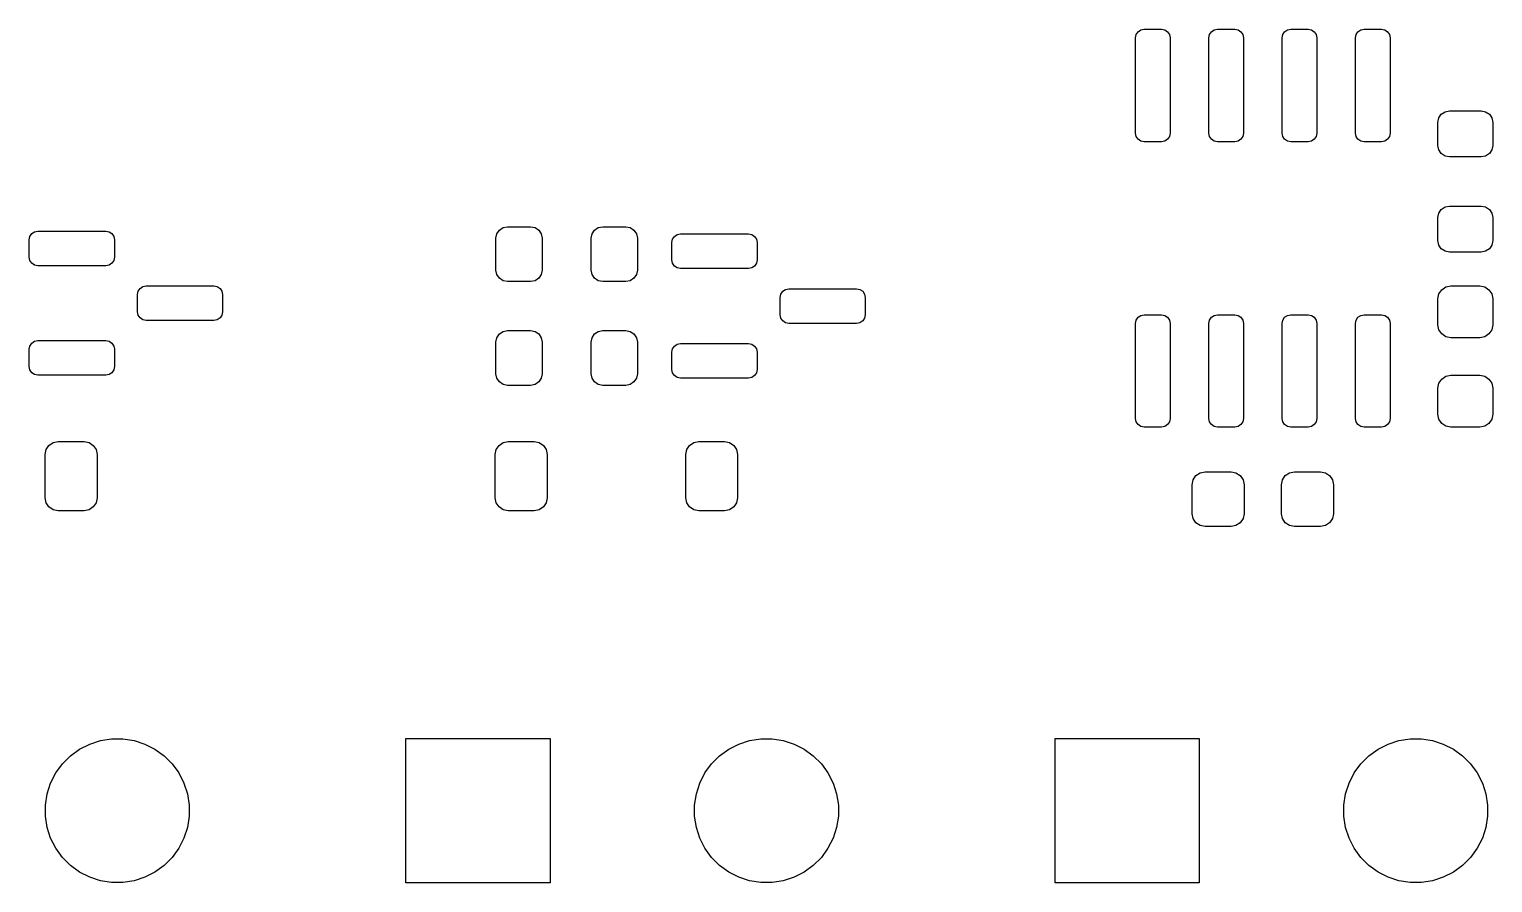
# Model space of a CAD drawing. Extents: x 110.5 to 208.1, y -115.3 to -60.
# Drawn here: x 159.22 to 184.58, y -112.75 to -97.95 of the extents above; entities that cross this region are included whole.
import ezdxf

# ---------------------------------------------------------------- set-up
doc = ezdxf.new("R2010")
doc.units = 0
doc.layers.add('BLACK', color=7, linetype='CONTINUOUS')

msp = doc.modelspace()

# ---------------------------------------------------------------- linework, layer by layer
at = {"layer": 'BLACK', "linetype": 'CONTINUOUS'}
for p, q in [((178.395, -98.1), (178.406418, -98.042597)), ((178.395, -99.75), (178.395, -98.1)), ((178.406418, -98.042597), (178.438934, -97.993934)), ((178.438934, -97.993934), (178.487597, -97.961418)), ((178.487597, -97.961418), (178.545, -97.95)), ((178.545, -97.95), (178.845, -97.95)), ((178.845, -97.95), (178.902403, -97.961418)), ((178.902403, -97.961418), (178.951066, -97.993934)), ((178.951066, -97.993934), (178.983582, -98.042597)), ((178.983582, -98.042597), (178.995, -98.1)), ((178.995, -98.1), (178.995, -99.75)), ((179.665, -98.1), (179.676418, -98.042597)), ((179.665, -99.75), (179.665, -98.1)), ((179.676418, -98.042597), (179.708934, -97.993934)), ((179.708934, -97.993934), (179.757597, -97.961418)), ((179.757597, -97.961418), (179.815, -97.95)), ((179.815, -97.95), (180.115, -97.95)), ((180.115, -97.95), (180.172403, -97.961418)), ((180.172403, -97.961418), (180.221066, -97.993934)), ((180.221066, -97.993934), (180.253582, -98.042597)), ((180.253582, -98.042597), (180.265, -98.1)), ((180.265, -98.1), (180.265, -99.75)), ((180.935, -98.1), (180.946418, -98.042597)), ((180.935, -99.75), (180.935, -98.1)), ((180.946418, -98.042597), (180.978934, -97.993934)), ((180.978934, -97.993934), (181.027597, -97.961418)), ((181.027597, -97.961418), (181.085, -97.95)), ((181.085, -97.95), (181.385, -97.95)), ((181.385, -97.95), (181.442403, -97.961418)), ((181.442403, -97.961418), (181.491066, -97.993934)), ((181.491066, -97.993934), (181.523582, -98.042597)), ((181.523582, -98.042597), (181.535, -98.1)), ((181.535, -98.1), (181.535, -99.75)), ((182.205, -98.1), (182.216418, -98.042597)), ((182.205, -99.75), (182.205, -98.1)), ((182.216418, -98.042597), (182.248934, -97.993934)), ((182.248934, -97.993934), (182.297597, -97.961418)), ((182.297597, -97.961418), (182.355, -97.95)), ((182.355, -97.95), (182.655, -97.95)), ((182.655, -97.95), (182.712403, -97.961418)), ((182.712403, -97.961418), (182.761066, -97.993934)), ((182.761066, -97.993934), (182.793582, -98.042597)), ((182.793582, -98.042597), (182.805, -98.1)), ((182.805, -98.1), (182.805, -99.75)), ((183.693579, -99.423579), (183.758463, -99.380224)), ((183.758463, -99.380224), (183.835, -99.365)), ((183.835, -99.365), (184.385, -99.365)), ((184.385, -99.365), (184.461537, -99.380224)), ((184.461537, -99.380224), (184.526421, -99.423579)), ((183.635, -99.565), (183.650224, -99.488463)), ((183.635, -99.965), (183.635, -99.565)), ((183.650224, -99.488463), (183.693579, -99.423579)), ((184.526421, -99.423579), (184.569776, -99.488463)), ((184.569776, -99.488463), (184.585, -99.565)), ((184.585, -99.565), (184.585, -99.965)), ((178.406418, -99.807403), (178.395, -99.75)), ((178.438934, -99.856066), (178.406418, -99.807403)), ((178.487597, -99.888582), (178.438934, -99.856066)), ((178.545, -99.9), (178.487597, -99.888582)), ((178.845, -99.9), (178.545, -99.9)), ((178.902403, -99.888582), (178.845, -99.9)), ((178.951066, -99.856066), (178.902403, -99.888582)), ((178.983582, -99.807403), (178.951066, -99.856066)), ((178.995, -99.75), (178.983582, -99.807403)), ((179.676418, -99.807403), (179.665, -99.75)), ((179.708934, -99.856066), (179.676418, -99.807403)), ((179.757597, -99.888582), (179.708934, -99.856066)), ((179.815, -99.9), (179.757597, -99.888582)), ((180.115, -99.9), (179.815, -99.9)), ((180.172403, -99.888582), (180.115, -99.9)), ((180.221066, -99.856066), (180.172403, -99.888582)), ((180.253582, -99.807403), (180.221066, -99.856066)), ((180.265, -99.75), (180.253582, -99.807403)), ((180.946418, -99.807403), (180.935, -99.75)), ((180.978934, -99.856066), (180.946418, -99.807403)), ((181.027597, -99.888582), (180.978934, -99.856066)), ((181.085, -99.9), (181.027597, -99.888582)), ((181.385, -99.9), (181.085, -99.9)), ((181.442403, -99.888582), (181.385, -99.9)), ((181.491066, -99.856066), (181.442403, -99.888582)), ((181.523582, -99.807403), (181.491066, -99.856066)), ((181.535, -99.75), (181.523582, -99.807403)), ((182.216418, -99.807403), (182.205, -99.75)), ((182.248934, -99.856066), (182.216418, -99.807403)), ((182.297597, -99.888582), (182.248934, -99.856066)), ((182.355, -99.9), (182.297597, -99.888582)), ((182.655, -99.9), (182.355, -99.9)), ((182.712403, -99.888582), (182.655, -99.9)), ((182.761066, -99.856066), (182.712403, -99.888582)), ((182.793582, -99.807403), (182.761066, -99.856066)), ((182.805, -99.75), (182.793582, -99.807403)), ((183.650224, -100.041537), (183.635, -99.965)), ((183.693579, -100.106421), (183.650224, -100.041537)), ((183.758463, -100.149776), (183.693579, -100.106421)), ((183.835, -100.165), (183.758463, -100.149776)), ((184.385, -100.165), (183.835, -100.165)), ((184.461537, -100.149776), (184.385, -100.165)), ((184.526421, -100.106421), (184.461537, -100.149776)), ((184.569776, -100.041537), (184.526421, -100.106421)), ((184.585, -99.965), (184.569776, -100.041537)), ((183.635, -101.215), (183.650224, -101.138463)), ((183.650224, -101.138463), (183.693579, -101.073579)), ((183.693579, -101.073579), (183.758463, -101.030224)), ((183.758463, -101.030224), (183.835, -101.015)), ((183.835, -101.015), (184.385, -101.015)), ((184.385, -101.015), (184.461537, -101.030224)), ((184.461537, -101.030224), (184.526421, -101.073579)), ((184.526421, -101.073579), (184.569776, -101.138463)), ((184.569776, -101.138463), (184.585, -101.215)), ((167.327724, -101.498463), (167.371079, -101.433579)), ((167.371079, -101.433579), (167.435963, -101.390224)), ((167.435963, -101.390224), (167.5125, -101.375)), ((167.5125, -101.375), (167.9125, -101.375)), ((167.9125, -101.375), (167.989037, -101.390224)), ((167.989037, -101.390224), (168.053921, -101.433579)), ((168.053921, -101.433579), (168.097276, -101.498463)), ((168.977724, -101.498463), (169.021079, -101.433579)), ((169.021079, -101.433579), (169.085963, -101.390224)), ((169.085963, -101.390224), (169.1625, -101.375)), ((169.1625, -101.375), (169.5625, -101.375)), ((169.5625, -101.375), (169.639037, -101.390224)), ((169.639037, -101.390224), (169.703921, -101.433579)), ((169.703921, -101.433579), (169.747276, -101.498463)), ((183.635, -101.615), (183.635, -101.215)), ((184.585, -101.215), (184.585, -101.615)), ((159.225, -101.6), (159.236418, -101.542597)), ((159.225, -101.9), (159.225, -101.6)), ((159.236418, -101.542597), (159.268934, -101.493934)), ((159.268934, -101.493934), (159.317597, -101.461418)), ((159.317597, -101.461418), (159.375, -101.45)), ((159.375, -101.45), (160.55, -101.45)), ((160.55, -101.45), (160.607403, -101.461418)), ((160.607403, -101.461418), (160.656066, -101.493934)), ((160.656066, -101.493934), (160.688582, -101.542597)), ((160.688582, -101.542597), (160.7, -101.6)), ((160.7, -101.6), (160.7, -101.9)), ((167.3125, -101.575), (167.327724, -101.498463)), ((167.3125, -102.125), (167.3125, -101.575)), ((168.097276, -101.498463), (168.1125, -101.575)), ((168.1125, -101.575), (168.1125, -102.125)), ((168.9625, -101.575), (168.977724, -101.498463)), ((168.9625, -102.125), (168.9625, -101.575)), ((169.747276, -101.498463), (169.7625, -101.575)), ((169.7625, -101.575), (169.7625, -102.125)), ((170.3625, -101.65), (170.373918, -101.592597)), ((170.3625, -101.95), (170.3625, -101.65)), ((170.373918, -101.592597), (170.406434, -101.543934)), ((170.406434, -101.543934), (170.455097, -101.511418)), ((170.455097, -101.511418), (170.5125, -101.5)), ((170.5125, -101.5), (171.6875, -101.5)), ((171.6875, -101.5), (171.744903, -101.511418)), ((171.744903, -101.511418), (171.793566, -101.543934)), ((171.793566, -101.543934), (171.826082, -101.592597)), ((171.826082, -101.592597), (171.8375, -101.65)), ((171.8375, -101.65), (171.8375, -101.95)), ((183.650224, -101.691537), (183.635, -101.615)), ((183.693579, -101.756421), (183.650224, -101.691537)), ((184.569776, -101.691537), (184.526421, -101.756421)), ((184.585, -101.615), (184.569776, -101.691537)), ((159.236418, -101.957403), (159.225, -101.9)), ((160.7, -101.9), (160.688582, -101.957403)), ((183.758463, -101.799776), (183.693579, -101.756421)), ((183.835, -101.815), (183.758463, -101.799776)), ((184.385, -101.815), (183.835, -101.815)), ((184.461537, -101.799776), (184.385, -101.815)), ((184.526421, -101.756421), (184.461537, -101.799776)), ((159.268934, -102.006066), (159.236418, -101.957403)), ((159.317597, -102.038582), (159.268934, -102.006066)), ((159.375, -102.05), (159.317597, -102.038582)), ((160.55, -102.05), (159.375, -102.05)), ((160.607403, -102.038582), (160.55, -102.05)), ((160.656066, -102.006066), (160.607403, -102.038582)), ((160.688582, -101.957403), (160.656066, -102.006066)), ((167.327724, -102.201537), (167.3125, -102.125)), ((168.1125, -102.125), (168.097276, -102.201537)), ((168.977724, -102.201537), (168.9625, -102.125)), ((169.7625, -102.125), (169.747276, -102.201537)), ((170.373918, -102.007403), (170.3625, -101.95)), ((170.406434, -102.056066), (170.373918, -102.007403)), ((170.455097, -102.088582), (170.406434, -102.056066)), ((170.5125, -102.1), (170.455097, -102.088582)), ((171.6875, -102.1), (170.5125, -102.1)), ((171.744903, -102.088582), (171.6875, -102.1)), ((171.793566, -102.056066), (171.744903, -102.088582)), ((171.826082, -102.007403), (171.793566, -102.056066)), ((171.8375, -101.95), (171.826082, -102.007403)), ((161.111418, -102.492597), (161.143934, -102.443934)), ((161.143934, -102.443934), (161.192597, -102.411418)), ((161.192597, -102.411418), (161.25, -102.4)), ((161.25, -102.4), (162.425, -102.4)), ((162.425, -102.4), (162.482403, -102.411418)), ((162.482403, -102.411418), (162.531066, -102.443934)), ((162.531066, -102.443934), (162.563582, -102.492597)), ((167.371079, -102.266421), (167.327724, -102.201537)), ((167.435963, -102.309776), (167.371079, -102.266421)), ((167.5125, -102.325), (167.435963, -102.309776)), ((167.9125, -102.325), (167.5125, -102.325)), ((167.989037, -102.309776), (167.9125, -102.325)), ((168.053921, -102.266421), (167.989037, -102.309776)), ((168.097276, -102.201537), (168.053921, -102.266421)), ((169.021079, -102.266421), (168.977724, -102.201537)), ((169.085963, -102.309776), (169.021079, -102.266421)), ((169.1625, -102.325), (169.085963, -102.309776)), ((169.5625, -102.325), (169.1625, -102.325)), ((169.639037, -102.309776), (169.5625, -102.325)), ((169.703921, -102.266421), (169.639037, -102.309776)), ((169.747276, -102.201537), (169.703921, -102.266421)), ((172.330097, -102.461418), (172.3875, -102.45)), ((172.3875, -102.45), (173.5625, -102.45)), ((173.5625, -102.45), (173.619903, -102.461418)), ((183.700901, -102.465901), (183.773896, -102.417127)), ((183.773896, -102.417127), (183.86, -102.4)), ((183.86, -102.4), (184.36, -102.4)), ((184.36, -102.4), (184.446104, -102.417127)), ((184.446104, -102.417127), (184.519099, -102.465901)), ((161.1, -102.55), (161.111418, -102.492597)), ((161.1, -102.85), (161.1, -102.55)), ((162.563582, -102.492597), (162.575, -102.55)), ((162.575, -102.55), (162.575, -102.85)), ((172.2375, -102.6), (172.248918, -102.542597)), ((172.2375, -102.9), (172.2375, -102.6)), ((172.248918, -102.542597), (172.281434, -102.493934)), ((172.281434, -102.493934), (172.330097, -102.461418)), ((173.619903, -102.461418), (173.668566, -102.493934)), ((173.668566, -102.493934), (173.701082, -102.542597)), ((173.701082, -102.542597), (173.7125, -102.6)), ((173.7125, -102.6), (173.7125, -102.9)), ((183.635, -102.625), (183.652127, -102.538896)), ((183.635, -103.075), (183.635, -102.625)), ((183.652127, -102.538896), (183.700901, -102.465901)), ((184.519099, -102.465901), (184.567873, -102.538896)), ((184.567873, -102.538896), (184.585, -102.625)), ((184.585, -102.625), (184.585, -103.075)), ((161.111418, -102.907403), (161.1, -102.85)), ((161.143934, -102.956066), (161.111418, -102.907403)), ((161.192597, -102.988582), (161.143934, -102.956066)), ((162.531066, -102.956066), (162.482403, -102.988582)), ((162.563582, -102.907403), (162.531066, -102.956066)), ((162.575, -102.85), (162.563582, -102.907403)), ((172.248918, -102.957403), (172.2375, -102.9)), ((172.281434, -103.006066), (172.248918, -102.957403)), ((173.701082, -102.957403), (173.668566, -103.006066)), ((173.7125, -102.9), (173.701082, -102.957403)), ((178.406418, -102.992597), (178.438934, -102.943934)), ((178.438934, -102.943934), (178.487597, -102.911418)), ((178.487597, -102.911418), (178.545, -102.9)), ((178.545, -102.9), (178.845, -102.9)), ((178.845, -102.9), (178.902403, -102.911418)), ((178.902403, -102.911418), (178.951066, -102.943934)), ((178.951066, -102.943934), (178.983582, -102.992597)), ((179.676418, -102.992597), (179.708934, -102.943934)), ((179.708934, -102.943934), (179.757597, -102.911418)), ((179.757597, -102.911418), (179.815, -102.9)), ((179.815, -102.9), (180.115, -102.9)), ((180.115, -102.9), (180.172403, -102.911418)), ((180.172403, -102.911418), (180.221066, -102.943934)), ((180.221066, -102.943934), (180.253582, -102.992597)), ((180.946418, -102.992597), (180.978934, -102.943934)), ((180.978934, -102.943934), (181.027597, -102.911418)), ((181.027597, -102.911418), (181.085, -102.9)), ((181.085, -102.9), (181.385, -102.9)), ((181.385, -102.9), (181.442403, -102.911418)), ((181.442403, -102.911418), (181.491066, -102.943934)), ((181.491066, -102.943934), (181.523582, -102.992597)), ((182.216418, -102.992597), (182.248934, -102.943934)), ((182.248934, -102.943934), (182.297597, -102.911418)), ((182.297597, -102.911418), (182.355, -102.9)), ((182.355, -102.9), (182.655, -102.9)), ((182.655, -102.9), (182.712403, -102.911418)), ((182.712403, -102.911418), (182.761066, -102.943934)), ((182.761066, -102.943934), (182.793582, -102.992597)), ((161.25, -103), (161.192597, -102.988582)), ((162.425, -103), (161.25, -103)), ((162.482403, -102.988582), (162.425, -103)), ((167.371079, -103.233579), (167.435963, -103.190224)), ((167.435963, -103.190224), (167.5125, -103.175)), ((167.5125, -103.175), (167.9125, -103.175)), ((167.9125, -103.175), (167.989037, -103.190224)), ((167.989037, -103.190224), (168.053921, -103.233579)), ((169.021079, -103.233579), (169.085963, -103.190224)), ((169.085963, -103.190224), (169.1625, -103.175)), ((169.1625, -103.175), (169.5625, -103.175)), ((169.5625, -103.175), (169.639037, -103.190224)), ((169.639037, -103.190224), (169.703921, -103.233579)), ((172.330097, -103.038582), (172.281434, -103.006066)), ((172.3875, -103.05), (172.330097, -103.038582)), ((173.5625, -103.05), (172.3875, -103.05)), ((173.619903, -103.038582), (173.5625, -103.05)), ((173.668566, -103.006066), (173.619903, -103.038582)), ((178.395, -103.05), (178.406418, -102.992597)), ((178.395, -104.7), (178.395, -103.05)), ((178.983582, -102.992597), (178.995, -103.05)), ((178.995, -103.05), (178.995, -104.7)), ((179.665, -103.05), (179.676418, -102.992597)), ((179.665, -104.7), (179.665, -103.05)), ((180.253582, -102.992597), (180.265, -103.05)), ((180.265, -103.05), (180.265, -104.7)), ((180.935, -103.05), (180.946418, -102.992597)), ((180.935, -104.7), (180.935, -103.05)), ((181.523582, -102.992597), (181.535, -103.05)), ((181.535, -103.05), (181.535, -104.7)), ((182.205, -103.05), (182.216418, -102.992597)), ((182.205, -104.7), (182.205, -103.05)), ((182.793582, -102.992597), (182.805, -103.05)), ((182.805, -103.05), (182.805, -104.7)), ((183.652127, -103.161104), (183.635, -103.075)), ((183.700901, -103.234099), (183.652127, -103.161104)), ((184.567873, -103.161104), (184.519099, -103.234099)), ((184.585, -103.075), (184.567873, -103.161104)), ((159.225, -103.5), (159.236418, -103.442597)), ((159.236418, -103.442597), (159.268934, -103.393934)), ((159.268934, -103.393934), (159.317597, -103.361418)), ((159.317597, -103.361418), (159.375, -103.35)), ((159.375, -103.35), (160.55, -103.35)), ((160.55, -103.35), (160.607403, -103.361418)), ((160.607403, -103.361418), (160.656066, -103.393934)), ((160.656066, -103.393934), (160.688582, -103.442597)), ((160.688582, -103.442597), (160.7, -103.5)), ((167.3125, -103.375), (167.327724, -103.298463)), ((167.3125, -103.925), (167.3125, -103.375)), ((167.327724, -103.298463), (167.371079, -103.233579)), ((168.053921, -103.233579), (168.097276, -103.298463)), ((168.097276, -103.298463), (168.1125, -103.375)), ((168.1125, -103.375), (168.1125, -103.925)), ((168.9625, -103.375), (168.977724, -103.298463)), ((168.9625, -103.925), (168.9625, -103.375)), ((168.977724, -103.298463), (169.021079, -103.233579)), ((169.703921, -103.233579), (169.747276, -103.298463)), ((169.747276, -103.298463), (169.7625, -103.375)), ((169.7625, -103.375), (169.7625, -103.925)), ((170.373918, -103.492597), (170.406434, -103.443934)), ((170.406434, -103.443934), (170.455097, -103.411418)), ((170.455097, -103.411418), (170.5125, -103.4)), ((170.5125, -103.4), (171.6875, -103.4)), ((171.6875, -103.4), (171.744903, -103.411418)), ((171.744903, -103.411418), (171.793566, -103.443934)), ((171.793566, -103.443934), (171.826082, -103.492597)), ((183.773896, -103.282873), (183.700901, -103.234099)), ((183.86, -103.3), (183.773896, -103.282873)), ((184.36, -103.3), (183.86, -103.3)), ((184.446104, -103.282873), (184.36, -103.3)), ((184.519099, -103.234099), (184.446104, -103.282873)), ((159.225, -103.8), (159.225, -103.5)), ((160.7, -103.5), (160.7, -103.8)), ((170.3625, -103.55), (170.373918, -103.492597)), ((170.3625, -103.85), (170.3625, -103.55)), ((171.826082, -103.492597), (171.8375, -103.55)), ((171.8375, -103.55), (171.8375, -103.85)), ((159.236418, -103.857403), (159.225, -103.8)), ((159.268934, -103.906066), (159.236418, -103.857403)), ((159.317597, -103.938582), (159.268934, -103.906066)), ((159.375, -103.95), (159.317597, -103.938582)), ((160.55, -103.95), (159.375, -103.95)), ((160.607403, -103.938582), (160.55, -103.95)), ((160.656066, -103.906066), (160.607403, -103.938582)), ((160.688582, -103.857403), (160.656066, -103.906066)), ((160.7, -103.8), (160.688582, -103.857403)), ((167.327724, -104.001537), (167.3125, -103.925)), ((168.1125, -103.925), (168.097276, -104.001537)), ((168.977724, -104.001537), (168.9625, -103.925)), ((169.7625, -103.925), (169.747276, -104.001537)), ((170.373918, -103.907403), (170.3625, -103.85)), ((170.406434, -103.956066), (170.373918, -103.907403)), ((170.455097, -103.988582), (170.406434, -103.956066)), ((171.793566, -103.956066), (171.744903, -103.988582)), ((171.826082, -103.907403), (171.793566, -103.956066)), ((171.8375, -103.85), (171.826082, -103.907403)), ((183.700901, -104.015901), (183.773896, -103.967127)), ((183.773896, -103.967127), (183.86, -103.95)), ((183.86, -103.95), (184.36, -103.95)), ((184.36, -103.95), (184.446104, -103.967127)), ((184.446104, -103.967127), (184.519099, -104.015901)), ((167.371079, -104.066421), (167.327724, -104.001537)), ((167.435963, -104.109776), (167.371079, -104.066421)), ((167.5125, -104.125), (167.435963, -104.109776)), ((167.9125, -104.125), (167.5125, -104.125)), ((167.989037, -104.109776), (167.9125, -104.125)), ((168.053921, -104.066421), (167.989037, -104.109776)), ((168.097276, -104.001537), (168.053921, -104.066421)), ((169.021079, -104.066421), (168.977724, -104.001537)), ((169.085963, -104.109776), (169.021079, -104.066421)), ((169.1625, -104.125), (169.085963, -104.109776)), ((169.5625, -104.125), (169.1625, -104.125)), ((169.639037, -104.109776), (169.5625, -104.125)), ((169.703921, -104.066421), (169.639037, -104.109776)), ((169.747276, -104.001537), (169.703921, -104.066421)), ((170.5125, -104), (170.455097, -103.988582)), ((171.6875, -104), (170.5125, -104)), ((171.744903, -103.988582), (171.6875, -104)), ((183.635, -104.175), (183.652127, -104.088896)), ((183.635, -104.625), (183.635, -104.175)), ((183.652127, -104.088896), (183.700901, -104.015901)), ((184.519099, -104.015901), (184.567873, -104.088896)), ((184.567873, -104.088896), (184.585, -104.175)), ((184.585, -104.175), (184.585, -104.625)), ((178.406418, -104.757403), (178.395, -104.7)), ((178.995, -104.7), (178.983582, -104.757403)), ((179.676418, -104.757403), (179.665, -104.7)), ((180.265, -104.7), (180.253582, -104.757403)), ((180.946418, -104.757403), (180.935, -104.7)), ((181.535, -104.7), (181.523582, -104.757403)), ((182.216418, -104.757403), (182.205, -104.7)), ((182.805, -104.7), (182.793582, -104.757403)), ((183.652127, -104.711104), (183.635, -104.625)), ((183.700901, -104.784099), (183.652127, -104.711104)), ((184.567873, -104.711104), (184.519099, -104.784099)), ((184.585, -104.625), (184.567873, -104.711104)), ((178.438934, -104.806066), (178.406418, -104.757403)), ((178.487597, -104.838582), (178.438934, -104.806066)), ((178.545, -104.85), (178.487597, -104.838582)), ((178.845, -104.85), (178.545, -104.85)), ((178.902403, -104.838582), (178.845, -104.85)), ((178.951066, -104.806066), (178.902403, -104.838582)), ((178.983582, -104.757403), (178.951066, -104.806066)), ((179.708934, -104.806066), (179.676418, -104.757403)), ((179.757597, -104.838582), (179.708934, -104.806066)), ((179.815, -104.85), (179.757597, -104.838582)), ((180.115, -104.85), (179.815, -104.85)), ((180.172403, -104.838582), (180.115, -104.85)), ((180.221066, -104.806066), (180.172403, -104.838582)), ((180.253582, -104.757403), (180.221066, -104.806066)), ((180.978934, -104.806066), (180.946418, -104.757403)), ((181.027597, -104.838582), (180.978934, -104.806066)), ((181.085, -104.85), (181.027597, -104.838582)), ((181.385, -104.85), (181.085, -104.85)), ((181.442403, -104.838582), (181.385, -104.85)), ((181.491066, -104.806066), (181.442403, -104.838582)), ((181.523582, -104.757403), (181.491066, -104.806066)), ((182.248934, -104.806066), (182.216418, -104.757403)), ((182.297597, -104.838582), (182.248934, -104.806066)), ((182.355, -104.85), (182.297597, -104.838582)), ((182.655, -104.85), (182.355, -104.85)), ((182.712403, -104.838582), (182.655, -104.85)), ((182.761066, -104.806066), (182.712403, -104.838582)), ((182.793582, -104.757403), (182.761066, -104.806066)), ((183.773896, -104.832873), (183.700901, -104.784099)), ((183.86, -104.85), (183.773896, -104.832873)), ((184.36, -104.85), (183.86, -104.85)), ((184.446104, -104.832873), (184.36, -104.85)), ((184.519099, -104.784099), (184.446104, -104.832873)), ((159.5, -105.325), (159.517127, -105.238896)), ((159.517127, -105.238896), (159.565901, -105.165901)), ((159.565901, -105.165901), (159.638896, -105.117127)), ((159.638896, -105.117127), (159.725, -105.1)), ((159.725, -105.1), (160.175, -105.1)), ((160.175, -105.1), (160.261104, -105.117127)), ((160.261104, -105.117127), (160.334099, -105.165901)), ((160.334099, -105.165901), (160.382873, -105.238896)), ((160.382873, -105.238896), (160.4, -105.325)), ((167.3, -105.325), (167.317127, -105.238896)), ((167.317127, -105.238896), (167.365901, -105.165901)), ((167.365901, -105.165901), (167.438896, -105.117127)), ((167.438896, -105.117127), (167.525, -105.1)), ((167.525, -105.1), (167.975, -105.1)), ((167.975, -105.1), (168.061104, -105.117127)), ((168.061104, -105.117127), (168.134099, -105.165901)), ((168.134099, -105.165901), (168.182873, -105.238896)), ((168.182873, -105.238896), (168.2, -105.325)), ((170.6, -105.325), (170.617127, -105.238896)), ((170.617127, -105.238896), (170.665901, -105.165901)), ((170.665901, -105.165901), (170.738896, -105.117127)), ((170.738896, -105.117127), (170.825, -105.1)), ((170.825, -105.1), (171.275, -105.1)), ((171.275, -105.1), (171.361104, -105.117127)), ((171.361104, -105.117127), (171.434099, -105.165901)), ((171.434099, -105.165901), (171.482873, -105.238896)), ((171.482873, -105.238896), (171.5, -105.325)), ((159.5, -106.075), (159.5, -105.325)), ((160.4, -105.325), (160.4, -106.075)), ((167.3, -106.075), (167.3, -105.325)), ((168.2, -105.325), (168.2, -106.075)), ((170.6, -106.075), (170.6, -105.325)), ((171.5, -105.325), (171.5, -106.075)), ((179.392127, -105.763896), (179.440901, -105.690901)), ((179.440901, -105.690901), (179.513896, -105.642127)), ((179.513896, -105.642127), (179.6, -105.625)), ((179.6, -105.625), (180.05, -105.625)), ((180.05, -105.625), (180.136104, -105.642127)), ((180.136104, -105.642127), (180.209099, -105.690901)), ((180.209099, -105.690901), (180.257873, -105.763896)), ((180.942127, -105.763896), (180.990901, -105.690901)), ((180.990901, -105.690901), (181.063896, -105.642127)), ((181.063896, -105.642127), (181.15, -105.625)), ((181.15, -105.625), (181.6, -105.625)), ((181.6, -105.625), (181.686104, -105.642127)), ((181.686104, -105.642127), (181.759099, -105.690901)), ((181.759099, -105.690901), (181.807873, -105.763896)), ((179.375, -105.85), (179.392127, -105.763896)), ((179.375, -106.35), (179.375, -105.85)), ((180.257873, -105.763896), (180.275, -105.85)), ((180.275, -105.85), (180.275, -106.35)), ((180.925, -105.85), (180.942127, -105.763896)), ((180.925, -106.35), (180.925, -105.85)), ((181.807873, -105.763896), (181.825, -105.85)), ((181.825, -105.85), (181.825, -106.35)), ((159.517127, -106.161104), (159.5, -106.075)), ((159.565901, -106.234099), (159.517127, -106.161104)), ((159.638896, -106.282873), (159.565901, -106.234099)), ((160.334099, -106.234099), (160.261104, -106.282873)), ((160.382873, -106.161104), (160.334099, -106.234099)), ((160.4, -106.075), (160.382873, -106.161104)), ((167.317127, -106.161104), (167.3, -106.075)), ((167.365901, -106.234099), (167.317127, -106.161104)), ((167.438896, -106.282873), (167.365901, -106.234099)), ((168.134099, -106.234099), (168.061104, -106.282873)), ((168.182873, -106.161104), (168.134099, -106.234099)), ((168.2, -106.075), (168.182873, -106.161104)), ((170.617127, -106.161104), (170.6, -106.075)), ((170.665901, -106.234099), (170.617127, -106.161104)), ((170.738896, -106.282873), (170.665901, -106.234099)), ((171.434099, -106.234099), (171.361104, -106.282873)), ((171.482873, -106.161104), (171.434099, -106.234099)), ((171.5, -106.075), (171.482873, -106.161104)), ((159.725, -106.3), (159.638896, -106.282873)), ((160.175, -106.3), (159.725, -106.3)), ((160.261104, -106.282873), (160.175, -106.3)), ((167.525, -106.3), (167.438896, -106.282873)), ((167.975, -106.3), (167.525, -106.3)), ((168.061104, -106.282873), (167.975, -106.3)), ((170.825, -106.3), (170.738896, -106.282873)), ((171.275, -106.3), (170.825, -106.3)), ((171.361104, -106.282873), (171.275, -106.3)), ((179.392127, -106.436104), (179.375, -106.35)), ((179.440901, -106.509099), (179.392127, -106.436104)), ((179.513896, -106.557873), (179.440901, -106.509099)), ((180.209099, -106.509099), (180.136104, -106.557873)), ((180.257873, -106.436104), (180.209099, -106.509099)), ((180.275, -106.35), (180.257873, -106.436104)), ((180.942127, -106.436104), (180.925, -106.35)), ((180.990901, -106.509099), (180.942127, -106.436104)), ((181.063896, -106.557873), (180.990901, -106.509099)), ((181.759099, -106.509099), (181.686104, -106.557873)), ((181.807873, -106.436104), (181.759099, -106.509099)), ((181.825, -106.35), (181.807873, -106.436104)), ((179.6, -106.575), (179.513896, -106.557873)), ((180.05, -106.575), (179.6, -106.575)), ((180.136104, -106.557873), (180.05, -106.575)), ((181.15, -106.575), (181.063896, -106.557873)), ((181.6, -106.575), (181.15, -106.575)), ((181.686104, -106.557873), (181.6, -106.575)), ((160.271646, -110.345151), (160.458193, -110.284538)), ((160.458193, -110.284538), (160.651926, -110.253853)), ((160.651926, -110.253853), (160.848074, -110.253853)), ((160.848074, -110.253853), (161.041807, -110.284538)), ((161.041807, -110.284538), (161.228354, -110.345151)), ((165.75, -112.75), (165.75, -110.25)), ((165.75, -110.25), (168.25, -110.25)), ((168.25, -110.25), (168.25, -112.75)), ((171.521646, -110.345151), (171.708193, -110.284538)), ((171.708193, -110.284538), (171.901926, -110.253853)), ((171.901926, -110.253853), (172.098074, -110.253853)), ((172.098074, -110.253853), (172.291807, -110.284538)), ((172.291807, -110.284538), (172.478354, -110.345151)), ((177, -112.75), (177, -110.25)), ((177, -110.25), (179.5, -110.25)), ((179.5, -110.25), (179.5, -112.75)), ((182.771646, -110.345151), (182.958193, -110.284538)), ((182.958193, -110.284538), (183.151926, -110.253853)), ((183.151926, -110.253853), (183.348074, -110.253853)), ((183.348074, -110.253853), (183.541807, -110.284538)), ((183.541807, -110.284538), (183.728354, -110.345151)), ((159.799493, -110.68819), (159.93819, -110.549493)), ((159.93819, -110.549493), (160.096877, -110.4342)), ((160.096877, -110.4342), (160.271646, -110.345151)), ((161.228354, -110.345151), (161.403123, -110.4342)), ((161.403123, -110.4342), (161.56181, -110.549493)), ((161.56181, -110.549493), (161.700507, -110.68819)), ((171.049493, -110.68819), (171.18819, -110.549493)), ((171.18819, -110.549493), (171.346877, -110.4342)), ((171.346877, -110.4342), (171.521646, -110.345151)), ((172.478354, -110.345151), (172.653123, -110.4342)), ((172.653123, -110.4342), (172.81181, -110.549493)), ((172.81181, -110.549493), (172.950507, -110.68819)), ((182.299493, -110.68819), (182.43819, -110.549493)), ((182.43819, -110.549493), (182.596877, -110.4342)), ((182.596877, -110.4342), (182.771646, -110.345151)), ((183.728354, -110.345151), (183.903123, -110.4342)), ((183.903123, -110.4342), (184.06181, -110.549493)), ((184.06181, -110.549493), (184.200507, -110.68819)), ((159.6842, -110.846877), (159.799493, -110.68819)), ((161.700507, -110.68819), (161.8158, -110.846877)), ((170.9342, -110.846877), (171.049493, -110.68819)), ((172.950507, -110.68819), (173.0658, -110.846877)), ((182.1842, -110.846877), (182.299493, -110.68819)), ((184.200507, -110.68819), (184.3158, -110.846877)), ((159.534538, -111.208193), (159.595151, -111.021646)), ((159.595151, -111.021646), (159.6842, -110.846877)), ((161.8158, -110.846877), (161.904849, -111.021646)), ((161.904849, -111.021646), (161.965462, -111.208193)), ((170.784538, -111.208193), (170.845151, -111.021646)), ((170.845151, -111.021646), (170.9342, -110.846877)), ((173.0658, -110.846877), (173.154849, -111.021646)), ((173.154849, -111.021646), (173.215462, -111.208193)), ((182.034538, -111.208193), (182.095151, -111.021646)), ((182.095151, -111.021646), (182.1842, -110.846877)), ((184.3158, -110.846877), (184.404849, -111.021646)), ((184.404849, -111.021646), (184.465462, -111.208193)), ((159.503853, -111.401926), (159.534538, -111.208193)), ((161.965462, -111.208193), (161.996147, -111.401926)), ((170.753853, -111.401926), (170.784538, -111.208193)), ((173.215462, -111.208193), (173.246147, -111.401926)), ((182.003853, -111.401926), (182.034538, -111.208193)), ((184.465462, -111.208193), (184.496147, -111.401926)), ((159.503853, -111.598074), (159.503853, -111.401926)), ((161.996147, -111.401926), (161.996147, -111.598074)), ((170.753853, -111.598074), (170.753853, -111.401926)), ((173.246147, -111.401926), (173.246147, -111.598074)), ((182.003853, -111.598074), (182.003853, -111.401926)), ((184.496147, -111.401926), (184.496147, -111.598074)), ((159.534538, -111.791807), (159.503853, -111.598074)), ((159.595151, -111.978354), (159.534538, -111.791807)), ((161.965462, -111.791807), (161.904849, -111.978354)), ((161.996147, -111.598074), (161.965462, -111.791807)), ((170.784538, -111.791807), (170.753853, -111.598074)), ((170.845151, -111.978354), (170.784538, -111.791807)), ((173.215462, -111.791807), (173.154849, -111.978354)), ((173.246147, -111.598074), (173.215462, -111.791807)), ((182.034538, -111.791807), (182.003853, -111.598074)), ((182.095151, -111.978354), (182.034538, -111.791807)), ((184.465462, -111.791807), (184.404849, -111.978354)), ((184.496147, -111.598074), (184.465462, -111.791807)), ((159.6842, -112.153123), (159.595151, -111.978354)), ((161.904849, -111.978354), (161.8158, -112.153123)), ((170.9342, -112.153123), (170.845151, -111.978354)), ((173.154849, -111.978354), (173.0658, -112.153123)), ((182.1842, -112.153123), (182.095151, -111.978354)), ((184.404849, -111.978354), (184.3158, -112.153123)), ((159.799493, -112.31181), (159.6842, -112.153123)), ((159.93819, -112.450507), (159.799493, -112.31181)), ((161.700507, -112.31181), (161.56181, -112.450507)), ((161.8158, -112.153123), (161.700507, -112.31181)), ((171.049493, -112.31181), (170.9342, -112.153123)), ((171.18819, -112.450507), (171.049493, -112.31181)), ((172.950507, -112.31181), (172.81181, -112.450507)), ((173.0658, -112.153123), (172.950507, -112.31181)), ((182.299493, -112.31181), (182.1842, -112.153123)), ((182.43819, -112.450507), (182.299493, -112.31181)), ((184.200507, -112.31181), (184.06181, -112.450507)), ((184.3158, -112.153123), (184.200507, -112.31181)), ((160.096877, -112.5658), (159.93819, -112.450507)), ((160.271646, -112.654849), (160.096877, -112.5658)), ((161.403123, -112.5658), (161.228354, -112.654849)), ((161.56181, -112.450507), (161.403123, -112.5658)), ((171.346877, -112.5658), (171.18819, -112.450507)), ((171.521646, -112.654849), (171.346877, -112.5658)), ((172.653123, -112.5658), (172.478354, -112.654849)), ((172.81181, -112.450507), (172.653123, -112.5658)), ((182.596877, -112.5658), (182.43819, -112.450507)), ((182.771646, -112.654849), (182.596877, -112.5658)), ((183.903123, -112.5658), (183.728354, -112.654849)), ((184.06181, -112.450507), (183.903123, -112.5658)), ((160.458193, -112.715462), (160.271646, -112.654849)), ((160.651926, -112.746147), (160.458193, -112.715462)), ((160.848074, -112.746147), (160.651926, -112.746147)), ((161.041807, -112.715462), (160.848074, -112.746147)), ((161.228354, -112.654849), (161.041807, -112.715462)), ((168.25, -112.75), (165.75, -112.75)), ((171.708193, -112.715462), (171.521646, -112.654849)), ((171.901926, -112.746147), (171.708193, -112.715462)), ((172.098074, -112.746147), (171.901926, -112.746147)), ((172.291807, -112.715462), (172.098074, -112.746147)), ((172.478354, -112.654849), (172.291807, -112.715462)), ((179.5, -112.75), (177, -112.75)), ((182.958193, -112.715462), (182.771646, -112.654849)), ((183.151926, -112.746147), (182.958193, -112.715462)), ((183.348074, -112.746147), (183.151926, -112.746147)), ((183.541807, -112.715462), (183.348074, -112.746147)), ((183.728354, -112.654849), (183.541807, -112.715462))]:
    msp.add_line(p, q, dxfattribs=at)

doc.saveas('drawing.dxf')
